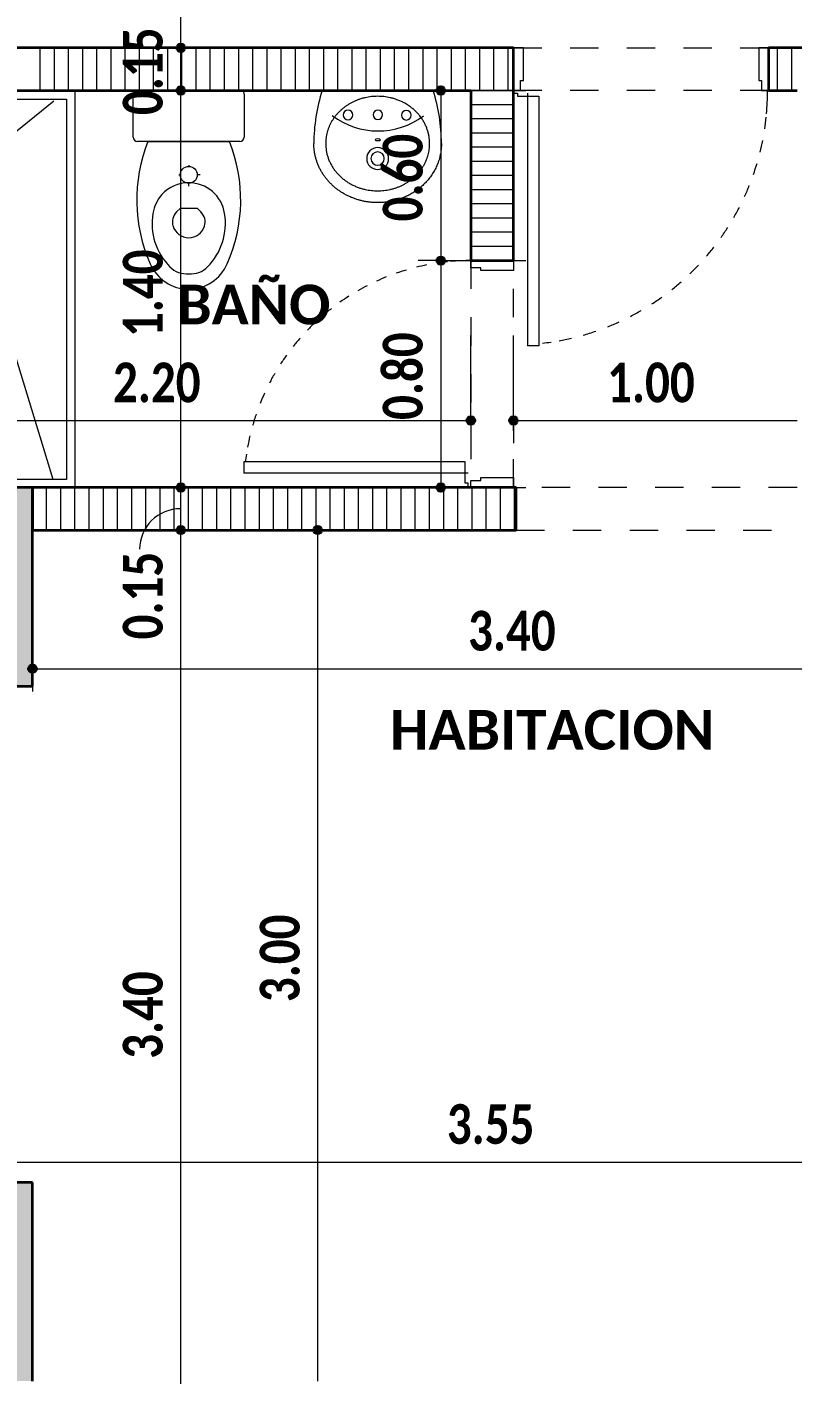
# Model space of a CAD drawing. Header units: metres. Extents: x -144 to 1000, y -717 to 29.
# Drawn here: x 877.555 to 880.253, y -560.401 to -555.651 of the extents above; entities that cross this region are included whole.
import ezdxf

# ---------------------------------------------------------------- set-up
doc = ezdxf.new("R2010")
doc.units = ezdxf.units.M
doc.linetypes.add('Basculante', pattern=[0.11625, 0.075, -0.04125])
doc.linetypes.add('Trazo', pattern=[0.45, 0.225, -0.225])
doc.layers.get('0').update_dxf_attribs({"color": 1})
for name, color, linetype, lineweight in [('A-ANNO-DIMS', 1, 'Continuous', 9), ('A-DETL-GENF', 1, 'Continuous', 9), ('A-DETL-MEDM', 1, 'Continuous', 30), ('A-DOOR', 1, 'Continuous', 9), ('A-DOOR-FRAM', 1, 'Continuous', 9), ('A-DOOR-HDLN', 1, 'Trazo', 20), ('A-WALL', 4, 'Continuous', 9), ('G-ANNO-TEXT', 2, 'Continuous', 9), ('P-SANR-FIXT', 1, 'Continuous', 9), ('S-COLS', 7, 'Continuous', 9)]:
    doc.layers.add(name, color=color, linetype=linetype, lineweight=lineweight)
doc.layers.add('A-WALL-PATT', color=7, linetype='Continuous', lineweight=35, true_color=0x9c9c9c)
doc.styles.add('Calibri_B', font='calibrib.ttf', dxfattribs={"height": 0.165})
doc.styles.add('Calibri_B_4', font='calibrib.ttf', dxfattribs={"height": 0.1125})

# ---------------------------------------------------------------- blocks, each defined once
blk = doc.blocks.new('J')
at = {"layer": 'A-ANNO-DIMS', "lineweight": 25}
h = blk.add_hatch(color=256, dxfattribs=at)
edge = h.paths.add_edge_path()
edge.add_arc((871.3924, -496.8744), 0.015, 0, 360)
h = blk.add_hatch(color=256, dxfattribs=at)
edge = h.paths.add_edge_path()
edge.add_arc((871.3924, -496.8744), 0.015, 0, 360)
h = blk.add_hatch(color=256, dxfattribs=at)
edge = h.paths.add_edge_path()
edge.add_arc((871.3924, -497.0244), 0.015, 0, 360)
h = blk.add_hatch(color=256, dxfattribs=at)
edge = h.paths.add_edge_path()
edge.add_arc((871.3924, -497.0244), 0.015, 0, 360)
h = blk.add_hatch(color=256, dxfattribs=at)
edge = h.paths.add_edge_path()
edge.add_arc((872.3091, -497.0244), 0.015, 0, 360)
h = blk.add_hatch(color=256, dxfattribs=at)
edge = h.paths.add_edge_path()
edge.add_arc((872.3091, -497.6244), 0.015, 0, 360)
h = blk.add_hatch(color=256, dxfattribs=at)
edge = h.paths.add_edge_path()
edge.add_arc((872.3091, -497.6244), 0.015, 0, 360)
h = blk.add_hatch(color=256, dxfattribs=at)
edge = h.paths.add_edge_path()
edge.add_arc((872.4155, -498.1881), 0.015, 0, 360)
h = blk.add_hatch(color=256, dxfattribs=at)
edge = h.paths.add_edge_path()
edge.add_arc((872.5655, -498.1881), 0.015, 0, 360)
h = blk.add_hatch(color=256, dxfattribs=at)
edge = h.paths.add_edge_path()
edge.add_arc((871.3924, -498.4244), 0.015, 0, 360)
h = blk.add_hatch(color=256, dxfattribs=at)
edge = h.paths.add_edge_path()
edge.add_arc((871.3924, -498.4244), 0.015, 0, 360)
h = blk.add_hatch(color=256, dxfattribs=at)
edge = h.paths.add_edge_path()
edge.add_arc((872.3091, -498.4244), 0.015, 0, 360)
h = blk.add_hatch(color=256, dxfattribs=at)
edge = h.paths.add_edge_path()
edge.add_arc((871.3924, -498.5744), 0.015, 0, 360)
h = blk.add_hatch(color=256, dxfattribs=at)
edge = h.paths.add_edge_path()
edge.add_arc((871.3924, -498.5744), 0.015, 0, 360)
h = blk.add_hatch(color=256, dxfattribs=at)
edge = h.paths.add_edge_path()
edge.add_arc((871.8753, -498.5744), 0.015, 0, 360)
h = blk.add_hatch(color=256, dxfattribs=at)
edge = h.paths.add_edge_path()
edge.add_arc((870.8698, -499.0635), 0.015, 0, 360)
at = {"layer": 'S-COLS', "true_color": 0x5c5c5c}
h = blk.add_hatch(color=251, dxfattribs=at)
h.paths.add_polyline_path([(870.37, -509.2755), (870.87, -509.2755), (870.87, -508.3755), (870.37, -508.3755), (870.37, -509.0244)])
h.paths.add_polyline_path([(888.6298, -509.2755), (888.6698, -509.2755), (888.6698, -508.3755), (888.1698, -508.3755), (888.1698, -509.2755), (888.5948, -509.2755)])
h.paths.add_polyline_path([(878.57, -509.2754), (878.57, -508.3754), (878.07, -508.3754), (878.07, -509.2754)])
h.paths.add_polyline_path([(884.87, -501.5754), (884.8701, -501.5754), (884.8698, -498.4254), (884.3701, -498.4255), (884.3701, -501.5754), (884.72, -501.5754)])
h.paths.add_polyline_path([(876.2698, -501.5754), (876.27, -501.5752), (876.2696, -501.0755), (874.5698, -501.0755), (874.5698, -498.9255), (876.2701, -498.9255), (876.2696, -498.4255), (874.2698, -498.4256), (874.2699, -501.5754), (876.2696, -501.5754)])
h.paths.add_polyline_path([(878.57, -501.5754), (878.57, -500.6754), (878.07, -500.6754), (878.07, -501.5754)])
h.paths.add_polyline_path([(870.3699, -501.5754), (870.8699, -501.5754), (870.8699, -500.8755), (870.3699, -500.8755), (870.3699, -501.5004)])
h.paths.add_polyline_path([(888.6701, -501.5754), (888.6701, -500.8755), (888.2701, -500.8755), (888.2701, -501.5754)])
h.paths.add_polyline_path([(878.5701, -499.3255), (878.5701, -498.4255), (878.0701, -498.4255), (878.0701, -499.3255)])
h.paths.add_polyline_path([(870.8698, -499.1255), (870.8698, -498.4244), (870.3698, -498.4255), (870.3698, -499.1255), (870.7279, -499.1255)])
h.paths.add_polyline_path([(888.5707, -499.1255), (888.6701, -499.1255), (888.6701, -498.4244), (888.2701, -498.4255), (888.2701, -499.1255), (888.5457, -499.1255)])
h.paths.add_polyline_path([(888.605, -490.4255), (888.67, -490.4255), (888.67, -489.5255), (888.17, -489.5255), (888.17, -490.4255), (888.5364, -490.4255)])
h.paths.add_polyline_path([(878.42, -490.4255), (878.57, -490.4255), (878.57, -489.5255), (878.07, -489.5255), (878.07, -490.4255), (878.27, -490.4255)])
h.paths.add_polyline_path([(870.57, -489.8255), (871.47, -489.8255), (871.47, -489.3255), (870.57, -489.3255), (870.57, -489.7155)])
at = {"layer": 'A-ANNO-DIMS'}
for p, q in [((871.3924, -496.8744), (871.3924, -494.1257)), ((871.3924, -496.8744), (871.0924, -496.8744)), ((871.3924, -496.8744), (871.0924, -496.8744)), ((871.3924, -497.0244), (871.3924, -496.8744)), ((871.3924, -496.8744), (871.4724, -496.8744)), ((871.3924, -496.8744), (871.4724, -496.8744)), ((871.3924, -497.0244), (871.0924, -497.0244)), ((871.3924, -497.0244), (871.0924, -497.0244)), ((871.3924, -498.4244), (871.3924, -497.0244)), ((871.3924, -497.0244), (871.4724, -497.0244)), ((871.3924, -497.0244), (871.4724, -497.0244)), ((872.3091, -497.0244), (872.2291, -497.0244)), ((872.3091, -497.0244), (872.3091, -497.6244)), ((872.3091, -497.0244), (872.6091, -497.0244)), ((872.3091, -497.6244), (872.2291, -497.6244)), ((872.3091, -497.6244), (872.2291, -497.6244)), ((872.3091, -497.6244), (872.6091, -497.6244)), ((872.3091, -497.6244), (872.3091, -498.4244)), ((872.3091, -497.6244), (872.6091, -497.6244)), ((872.4155, -498.1881), (872.4155, -497.8881)), ((872.5655, -498.1881), (872.5655, -497.8881)), ((870.2205, -498.1881), (872.4155, -498.1881)), ((872.4155, -498.1881), (872.4155, -498.2681)), ((872.5655, -498.1881), (873.5655, -498.1881)), ((872.5655, -498.1881), (872.5655, -498.2681)), ((871.3924, -498.4244), (871.0924, -498.4244)), ((871.3924, -498.4244), (871.0924, -498.4244)), ((871.3924, -498.5744), (871.3924, -498.4244)), ((871.3924, -498.4244), (871.4724, -498.4244)), ((871.3924, -498.4244), (871.4724, -498.4244)), ((872.3091, -498.4244), (872.2291, -498.4244)), ((872.3091, -498.4244), (872.6091, -498.4244)), ((871.3924, -498.5744), (871.0924, -498.5744)), ((871.3924, -498.5744), (871.0924, -498.5744)), ((871.3924, -501.9754), (871.3924, -498.5744)), ((871.3924, -498.5744), (871.4724, -498.5744)), ((871.3924, -498.5744), (871.4724, -498.5744)), ((871.8753, -498.5744), (871.5753, -498.5744)), ((871.8753, -501.5754), (871.8753, -498.5744)), ((871.8753, -498.5744), (871.9553, -498.5744)), ((870.8698, -499.0635), (870.8698, -498.7635)), ((870.8698, -499.0635), (874.2698, -499.0635)), ((870.8698, -499.0635), (870.8698, -499.1435)), ((870.7198, -500.8029), (874.2698, -500.8029))]:
    blk.add_line(p, q, dxfattribs=at)
at = {"layer": 'A-ANNO-DIMS', "lineweight": 25}
for centre in [(871.3924, -496.8744), (871.3924, -496.8744), (871.3924, -497.0244), (871.3924, -497.0244), (872.3091, -497.0244), (872.3091, -497.6244), (872.3091, -497.6244), (872.4155, -498.1881), (872.5655, -498.1881), (871.3924, -498.4244), (871.3924, -498.4244), (872.3091, -498.4244), (871.3924, -498.5744), (871.3924, -498.5744), (871.8753, -498.5744), (870.8698, -499.0635)]:
    blk.add_circle(centre, 0.015, dxfattribs=at)
at = {"layer": 'A-ANNO-DIMS'}
blk.add_ellipse((871.3924, -498.6416), major_axis=(0.1451, 0), ratio=0.97979, start_param=1.570796, end_param=3.141593, dxfattribs=at)
at = {"layer": 'A-DETL-GENF', "linetype": 'Basculante'}
for p, q in [((872.5655, -497.0244), (872.5655, -496.8744)), ((872.5655, -496.8744), (873.4655, -496.8744)), ((873.4655, -496.8744), (873.4655, -497.0244)), ((873.4655, -497.0244), (872.5655, -497.0244)), ((872.5655, -497.6244), (872.4155, -497.6244)), ((872.4155, -497.6244), (872.4155, -498.4244)), ((872.5655, -498.4244), (872.5655, -497.6244)), ((872.4155, -498.4244), (872.5655, -498.4244)), ((873.5655, -498.4244), (872.5755, -498.4244)), ((872.5755, -498.5744), (873.5655, -498.5744))]:
    blk.add_line(p, q, dxfattribs=at)
at = {"layer": 'A-DETL-MEDM'}
blk.add_line((872.5755, -498.4244), (872.5755, -498.5744), dxfattribs=at)
at = {"layer": 'A-DOOR'}
for p, q in [((872.5655, -497.0244), (872.5655, -496.8744)), ((872.4155, -498.4244), (872.5655, -498.4244))]:
    blk.add_line(p, q, dxfattribs=at)
at = {"layer": 'A-DOOR', "lineweight": 15}
for p, q in [((872.5655, -497.0344), (872.5805, -497.0344)), ((872.5805, -497.0344), (872.5805, -497.0444)), ((872.6155, -497.0344), (872.6155, -497.9244)), ((872.5805, -497.0444), (872.6555, -497.0444)), ((872.6555, -497.0444), (872.6555, -497.9244)), ((872.6555, -497.9244), (872.6155, -497.9244)), ((871.6155, -498.3344), (871.6155, -498.3744)), ((872.3955, -498.3344), (871.6155, -498.3344)), ((872.3955, -498.4094), (872.3955, -498.3344)), ((872.4055, -498.3744), (871.6155, -498.3744)), ((872.4055, -498.4094), (872.3955, -498.4094)), ((872.4055, -498.4244), (872.4055, -498.4094))]:
    blk.add_line(p, q, dxfattribs=at)
at = {"layer": 'A-DOOR'}
for centre, radius, start, end in [((872.567, -497.0265), 0.8947, 354.8602, 0), ((872.567, -497.0265), 0.8947, 351.4009, 354.0571), ((872.567, -497.0265), 0.8947, 346.0919, 348.7462), ((872.567, -497.0265), 0.8947, 340.7809, 343.4371), ((872.567, -497.0265), 0.8947, 335.4605, 338.1223), ((872.567, -497.0265), 0.8947, 330.1233, 332.7944), ((872.567, -497.0265), 0.8947, 324.7622, 327.4462), ((872.567, -497.0265), 0.8947, 319.3702, 322.0705), ((872.4155, -498.4244), 0.8, 106.5629, 109.2191), ((872.4155, -498.4244), 0.8, 101.2538, 103.9081), ((872.4155, -498.4244), 0.8, 95.9429, 98.5991), ((872.4155, -498.4244), 0.8, 90, 95.1398), ((872.567, -497.0265), 0.8947, 313.9406, 316.6605), ((872.4155, -498.4244), 0.8, 111.8777, 114.5395), ((872.567, -497.0265), 0.8947, 308.4672, 311.2097), ((872.4155, -498.4244), 0.8, 122.5538, 125.2378), ((872.4155, -498.4244), 0.8, 117.2056, 119.8767), ((872.567, -497.0265), 0.8947, 302.9441, 305.7122), ((872.4155, -498.4244), 0.8, 127.9295, 130.6298), ((872.567, -497.0265), 0.8947, 297.366, 300.1622), ((872.4155, -498.4244), 0.8, 133.3395, 136.0594), ((872.567, -497.0265), 0.8947, 291.7283, 294.5549), ((872.567, -497.0265), 0.8947, 285.8316, 288.8857), ((872.4155, -498.4244), 0.8, 138.7903, 141.5328), ((872.567, -497.0265), 0.8947, 276.4594, 278.45), ((872.567, -497.0265), 0.8947, 280.2582, 283.1511), ((872.567, -497.0265), 0.8947, 280.2582, 283.1511), ((872.4155, -498.4244), 0.8, 144.2878, 147.0559), ((872.4155, -498.4244), 0.8, 149.8378, 152.634), ((872.4155, -498.4244), 0.8, 155.4451, 158.2717), ((872.4155, -498.4244), 0.8, 161.1143, 164.1684), ((872.4155, -498.4244), 0.8, 166.8489, 169.7418), ((872.4155, -498.4244), 0.8, 166.8489, 169.7418), ((872.4155, -498.4244), 0.8, 171.55, 173.5406)]:
    blk.add_arc(centre, radius, start, end, dxfattribs=at)
at = {"layer": 'A-DOOR-FRAM'}
for p, q in [((872.6005, -496.8744), (872.5655, -496.8744)), ((872.6005, -496.9894), (872.6005, -496.8744)), ((873.4655, -496.8744), (873.4305, -496.8744)), ((873.4305, -496.8744), (873.4305, -496.9894)), ((872.5905, -497.0244), (872.5905, -496.9894)), ((872.5905, -496.9894), (872.6005, -496.9894)), ((873.4305, -496.9894), (873.4405, -496.9894)), ((873.4405, -496.9894), (873.4405, -497.0244)), ((872.5655, -497.0244), (872.5905, -497.0244)), ((873.4405, -497.0244), (873.4655, -497.0244)), ((872.4155, -497.6494), (872.4155, -497.6244)), ((872.4505, -497.6494), (872.4155, -497.6494)), ((872.4505, -497.6594), (872.4505, -497.6494)), ((872.5655, -497.6244), (872.5655, -497.6594)), ((872.5655, -497.6594), (872.4505, -497.6594)), ((872.4155, -498.3994), (872.4505, -498.3994)), ((872.4155, -498.4244), (872.4155, -498.3994)), ((872.4505, -498.3894), (872.5655, -498.3894)), ((872.4505, -498.3994), (872.4505, -498.3894)), ((872.5655, -498.3894), (872.5655, -498.4244))]:
    blk.add_line(p, q, dxfattribs=at)
at = {"layer": 'A-DOOR-HDLN'}
for p, q in [((873.4655, -496.8744), (873.4655, -497.0244)), ((872.5655, -497.6244), (872.4155, -497.6244))]:
    blk.add_line(p, q, dxfattribs=at)
at = {"layer": 'A-WALL', "lineweight": 35}
for p, q in [((872.5655, -496.8744), (870.0705, -496.8744)), ((872.5655, -497.6244), (872.5655, -496.8744)), ((876.3196, -496.8744), (873.4655, -496.8744)), ((873.4655, -496.8744), (873.4655, -497.0244)), ((870.2205, -497.0244), (872.4155, -497.0244)), ((872.4155, -497.0244), (872.4155, -497.6244)), ((873.4655, -497.0244), (873.5655, -497.0244)), ((872.4155, -497.6244), (872.5655, -497.6244)), ((872.5755, -498.4244), (870.8698, -498.4244)), ((870.8698, -498.4244), (870.8698, -498.5744)), ((870.8698, -498.5744), (872.5755, -498.5744))]:
    blk.add_line(p, q, dxfattribs=at)
at = {"layer": 'A-WALL-PATT', "color": 8, "lineweight": 5, "true_color": 0x727272}
for p, q in [((870.8956, -496.8744), (870.8956, -497.0244)), ((870.9456, -496.8744), (870.9456, -497.0244)), ((870.9956, -496.8744), (870.9956, -497.0244)), ((871.0456, -496.8744), (871.0456, -497.0244)), ((871.0956, -496.8744), (871.0956, -497.0244)), ((871.1456, -496.8744), (871.1456, -497.0244)), ((871.1956, -496.8744), (871.1956, -497.0244)), ((871.2456, -496.8744), (871.2456, -497.0244)), ((871.2956, -496.8744), (871.2956, -497.0244)), ((871.3456, -496.8744), (871.3456, -497.0244)), ((871.3956, -496.8744), (871.3956, -497.0244)), ((871.4456, -496.8744), (871.4456, -497.0244)), ((871.4956, -496.8744), (871.4956, -497.0244)), ((871.5456, -496.8744), (871.5456, -497.0244)), ((871.5956, -496.8744), (871.5956, -497.0244)), ((871.6456, -496.8744), (871.6456, -497.0244)), ((871.6956, -496.8744), (871.6956, -497.0244)), ((871.7456, -496.8744), (871.7456, -497.0244)), ((871.7956, -496.8744), (871.7956, -497.0244)), ((871.8456, -496.8744), (871.8456, -497.0244)), ((871.8956, -496.8744), (871.8956, -497.0244)), ((871.9456, -496.8744), (871.9456, -497.0244)), ((871.9956, -496.8744), (871.9956, -497.0244)), ((872.0456, -496.8744), (872.0456, -497.0244)), ((872.0956, -496.8744), (872.0956, -497.0244)), ((872.1456, -496.8744), (872.1456, -497.0244)), ((872.1956, -496.8744), (872.1956, -497.0244)), ((872.2456, -496.8744), (872.2456, -497.0244)), ((872.2956, -496.8744), (872.2956, -497.0244)), ((872.3456, -496.8744), (872.3456, -497.0244)), ((872.3956, -496.8744), (872.3956, -497.0244)), ((872.4456, -496.8744), (872.4456, -497.0244)), ((872.4956, -496.8744), (872.4956, -497.0244)), ((872.5456, -496.8744), (872.5456, -497.0244)), ((873.4956, -496.8744), (873.4956, -497.0244)), ((873.5456, -496.8744), (873.5456, -497.0244)), ((872.5655, -497.0246), (872.4155, -497.0246)), ((872.5655, -497.0746), (872.4155, -497.0746)), ((872.5655, -497.1246), (872.4155, -497.1246)), ((872.5655, -497.1746), (872.4155, -497.1746)), ((872.5655, -497.2246), (872.4155, -497.2246)), ((872.5655, -497.2746), (872.4155, -497.2746)), ((872.5655, -497.3246), (872.4155, -497.3246)), ((872.5655, -497.3746), (872.4155, -497.3746)), ((872.5655, -497.4246), (872.4155, -497.4246)), ((872.5655, -497.4746), (872.4155, -497.4746)), ((872.5655, -497.5246), (872.4155, -497.5246)), ((872.5655, -497.5746), (872.4155, -497.5746)), ((870.9196, -498.5744), (870.9196, -498.4255)), ((870.9696, -498.5744), (870.9696, -498.4254)), ((871.0196, -498.5744), (871.0196, -498.4254)), ((871.0696, -498.5744), (871.0696, -498.4254)), ((871.1196, -498.5744), (871.1196, -498.4253)), ((871.1696, -498.5744), (871.1696, -498.4253)), ((871.2196, -498.5744), (871.2196, -498.4253)), ((871.2696, -498.5744), (871.2696, -498.4252)), ((871.3196, -498.5744), (871.3196, -498.4252)), ((871.3696, -498.5744), (871.3696, -498.4252)), ((871.4196, -498.5744), (871.4196, -498.4252)), ((871.4696, -498.5744), (871.4696, -498.4251)), ((871.5196, -498.5744), (871.5196, -498.4251)), ((871.5696, -498.5744), (871.5696, -498.4251)), ((871.6196, -498.5744), (871.6196, -498.425)), ((871.6696, -498.5744), (871.6696, -498.425)), ((871.7196, -498.5744), (871.7196, -498.425)), ((871.7696, -498.5744), (871.7696, -498.4249)), ((871.8196, -498.5744), (871.8196, -498.4249)), ((871.8696, -498.5744), (871.8696, -498.4249)), ((871.9196, -498.5744), (871.9196, -498.4248)), ((871.9696, -498.5744), (871.9696, -498.4248)), ((872.0196, -498.5744), (872.0196, -498.4248)), ((872.0696, -498.5744), (872.0696, -498.4247)), ((872.1196, -498.5744), (872.1196, -498.4247)), ((872.1696, -498.5744), (872.1696, -498.4247)), ((872.2196, -498.5744), (872.2196, -498.4247)), ((872.2696, -498.5744), (872.2696, -498.4246)), ((872.3196, -498.5744), (872.3196, -498.4246)), ((872.3696, -498.5744), (872.3696, -498.4246)), ((872.4196, -498.5744), (872.4196, -498.4245)), ((872.4696, -498.5744), (872.4696, -498.4245)), ((872.5196, -498.5744), (872.5196, -498.4245)), ((872.5696, -498.5744), (872.5696, -498.4244))]:
    blk.add_line(p, q, dxfattribs=at)
at = {"layer": 'P-SANR-FIXT'}
for p, q in [((871.02, -497.0257), (870.2205, -497.0257)), ((871.02, -498.4244), (871.02, -497.0257)), ((871.2252, -497.1896), (871.2252, -497.0373)), ((871.6161, -497.0373), (871.6161, -497.1896)), ((870.25, -497.0557), (870.99, -497.0557)), ((870.9444, -497.0621), (870.6551, -497.2964)), ((870.99, -497.0557), (870.99, -498.3957)), ((871.4207, -497.2046), (871.2402, -497.2046)), ((871.2767, -497.2046), (871.5647, -497.2046)), ((871.6011, -497.2046), (871.4207, -497.2046)), ((870.9425, -498.3957), (870.6031, -497.2855)), ((871.3857, -497.3223), (871.3907, -497.3223)), ((871.4207, -497.2873), (871.4207, -497.2923)), ((871.4607, -497.3223), (871.4507, -497.3223)), ((871.4207, -497.3623), (871.4207, -497.3523)), ((871.3899, -497.4405), (871.3776, -497.4529)), ((871.4515, -497.4405), (871.3899, -497.4405)), ((871.4638, -497.4529), (871.4515, -497.4405)), ((870.99, -498.3957), (870.25, -498.3957))]:
    blk.add_line(p, q, dxfattribs=at)
blk.add_circle((871.4207, -497.3223), 0.03, dxfattribs=at)
for centre, radius, start, end in [((871.2402, -497.0373), 0.015, 120.6943, 180), ((871.6011, -497.0373), 0.015, 0, 59.3057), ((872.476, -497.2119), 0.6142, 162.222, 179.9829), ((871.6976, -497.2119), 0.6142, 0.0171, 17.778), ((872.0884, -496.9007), 0.2666, 232.677, 306.9121), ((871.9825, -497.1107), 0.017, 0, 180), ((871.9825, -497.1107), 0.017, 180, 0), ((872.0876, -497.1103), 0.0168, 90, 270), ((872.0876, -497.1103), 0.0168, 270, 90), ((872.1881, -497.1117), 0.017, 0, 180), ((872.1881, -497.1117), 0.017, 180, 0), ((871.2402, -497.1896), 0.015, 180, 270), ((871.7957, -497.4105), 0.5584, 158.3591, 203.7969), ((871.0456, -497.4105), 0.5584, 336.2031, 21.6409), ((871.6011, -497.1896), 0.015, 270, 0), ((872.0868, -497.2646), 0.0386, 0, 180), ((872.0868, -497.2646), 0.0386, 180, 0), ((872.0868, -497.2646), 0.0235, 0, 180), ((872.0868, -497.2646), 0.0235, 180, 0), ((871.4207, -497.4782), 0.1282, 89.9985, 137.5547), ((871.4207, -497.4782), 0.1282, 9.0939, 90.0015), ((871.4207, -497.4782), 0.1282, 137.5547, 170.9061), ((871.5112, -497.4927), 0.2199, 170.9061, 224.3974), ((871.4129, -497.4882), 0.05, 135, 197.1829), ((871.4284, -497.4882), 0.05, 342.8135, 45), ((871.3302, -497.4927), 0.2199, 315.6026, 9.0939), ((871.4207, -497.4858), 0.0581, 197.1829, 342.8135), ((871.4221, -497.5753), 0.15, 203.7969, 269.4689), ((871.4124, -497.5894), 0.0816, 224.3974, 275.8355), ((871.4193, -497.5753), 0.15, 270.5311, 336.2031), ((871.429, -497.5894), 0.0816, 264.1645, 315.6026)]:
    blk.add_arc(centre, radius, start, end, dxfattribs=at)
for major_axis in [(-0.00908, 0), (0.00908, 0)]:
    blk.add_ellipse((872.0873, -497.1984), major_axis=major_axis, ratio=0.332108, start_param=3.141593, end_param=6.283185, dxfattribs=at)
for points, knots in [([(872.2701, -497.2117), (872.2701, -497.2032), (872.269, -497.1906), (872.2656, -497.1743), (872.262, -497.1622), (872.2574, -497.1502), (872.2518, -497.1387), (872.2453, -497.1277), (872.2378, -497.117), (872.2295, -497.1068), (872.2205, -497.0974), (872.2106, -497.0886), (872.1999, -497.0804), (872.1888, -497.0731), (872.177, -497.0665), (872.1646, -497.0607), (872.1527, -497.0561), (872.1414, -497.0525), (872.1307, -497.0498), (872.1198, -497.0477), (872.1089, -497.0462), (872.0979, -497.0453), (872.0868, -497.045), (872.0757, -497.0453), (872.0647, -497.0462), (872.0538, -497.0477), (872.0429, -497.0498), (872.0322, -497.0525), (872.0218, -497.0558), (872.0116, -497.0597), (872.0016, -497.0641), (871.9919, -497.0691), (871.9826, -497.0745), (871.9737, -497.0804), (871.9652, -497.0869), (871.9571, -497.0939), (871.9495, -497.1012), (871.9424, -497.1089), (871.9358, -497.117), (871.9298, -497.1255), (871.9244, -497.1342), (871.9196, -497.1433), (871.9153, -497.1526), (871.9117, -497.1622), (871.9087, -497.1718), (871.9064, -497.1816), (871.9042, -497.1948), (871.9035, -497.2049), (871.9035, -497.2117)], [-1, -1, -1, -1, -0.951923, -0.927885, -0.903846, -0.879808, -0.855769, -0.831731, -0.807692, -0.783654, -0.759615, -0.735577, -0.711538, -0.6875, -0.663462, -0.639423, -0.615385, -0.596154, -0.576923, -0.557692, -0.538462, -0.519231, -0.5, -0.480769, -0.461538, -0.442308, -0.423077, -0.403846, -0.384615, -0.365385, -0.346154, -0.326923, -0.307692, -0.288462, -0.269231, -0.25, -0.230769, -0.211538, -0.192308, -0.173077, -0.153846, -0.134615, -0.115385, -0.096154, -0.076923, -0.057692, -0.038462, 0, 0, 0, 0]), ([(872.3118, -497.2117), (872.3118, -497.2178), (872.3112, -497.2298), (872.3087, -497.2475), (872.3047, -497.2647), (872.299, -497.2818), (872.2917, -497.2984), (872.2831, -497.3141), (872.273, -497.3292), (872.2617, -497.3433), (872.2491, -497.3564), (872.2353, -497.3686), (872.2208, -497.3795), (872.2051, -497.3892), (872.1887, -497.3978), (872.1718, -497.4049), (872.1571, -497.4098), (872.1451, -497.413), (872.1351, -497.4153), (872.1239, -497.4173), (872.1116, -497.4189), (872.0992, -497.4199), (872.0868, -497.4202), (872.0744, -497.4199), (872.062, -497.4189), (872.0497, -497.4173), (872.0375, -497.4151), (872.0255, -497.4123), (872.0136, -497.4089), (872.0019, -497.4048), (871.9905, -497.4002), (871.9794, -497.395), (871.9685, -497.3891), (871.958, -497.3827), (871.948, -497.3759), (871.9383, -497.3685), (871.9291, -497.3605), (871.9203, -497.352), (871.9121, -497.3432), (871.9044, -497.3339), (871.8972, -497.3242), (871.8906, -497.314), (871.8847, -497.3036), (871.8794, -497.2929), (871.8748, -497.2818), (871.8708, -497.2704), (871.8675, -497.259), (871.865, -497.2474), (871.8626, -497.2318), (871.8618, -497.2198), (871.8618, -497.2117)], [-1, -1, -1, -1, -0.973214, -0.946429, -0.919643, -0.892857, -0.866071, -0.839286, -0.8125, -0.785714, -0.758929, -0.732143, -0.705357, -0.678571, -0.651786, -0.625, -0.598214, -0.584821, -0.571429, -0.553571, -0.535714, -0.517857, -0.5, -0.482143, -0.464286, -0.446429, -0.428571, -0.410714, -0.392857, -0.375, -0.357143, -0.339286, -0.321429, -0.303571, -0.285714, -0.267857, -0.25, -0.232143, -0.214286, -0.196429, -0.178571, -0.160714, -0.142857, -0.125, -0.107143, -0.089286, -0.071429, -0.053571, -0.035714, 0, 0, 0, 0]), ([(871.9035, -497.2117), (871.9035, -497.2203), (871.9046, -497.2329), (871.908, -497.2492), (871.9116, -497.2613), (871.9162, -497.2733), (871.9218, -497.2848), (871.9283, -497.2958), (871.9358, -497.3065), (871.9441, -497.3167), (871.9531, -497.326), (871.963, -497.3349), (871.9737, -497.3431), (871.9848, -497.3504), (871.9966, -497.357), (872.009, -497.3628), (872.0209, -497.3674), (872.0322, -497.3709), (872.0429, -497.3737), (872.0538, -497.3758), (872.0647, -497.3773), (872.0757, -497.3782), (872.0868, -497.3785), (872.0979, -497.3782), (872.1089, -497.3773), (872.1198, -497.3758), (872.1307, -497.3737), (872.1414, -497.3709), (872.1519, -497.3677), (872.162, -497.3638), (872.172, -497.3594), (872.1818, -497.3544), (872.191, -497.349), (872.1999, -497.343), (872.2084, -497.3366), (872.2166, -497.3296), (872.2241, -497.3223), (872.2312, -497.3146), (872.2378, -497.3065), (872.2438, -497.298), (872.2492, -497.2892), (872.2541, -497.2802), (872.2583, -497.2709), (872.262, -497.2613), (872.2649, -497.2516), (872.2672, -497.2419), (872.2694, -497.2287), (872.2701, -497.2186), (872.2701, -497.2117)], [-1, -1, -1, -1, -0.951923, -0.927885, -0.903846, -0.879808, -0.855769, -0.831731, -0.807692, -0.783654, -0.759615, -0.735577, -0.711538, -0.6875, -0.663462, -0.639423, -0.615385, -0.596154, -0.576923, -0.557692, -0.538462, -0.519231, -0.5, -0.480769, -0.461538, -0.442308, -0.423077, -0.403846, -0.384615, -0.365385, -0.346154, -0.326923, -0.307692, -0.288462, -0.269231, -0.25, -0.230769, -0.211538, -0.192308, -0.173077, -0.153846, -0.134615, -0.115385, -0.096154, -0.076923, -0.057692, -0.038462, 0, 0, 0, 0])]:
    blk.add_open_spline(points, degree=3, knots=knots, dxfattribs=at)
at = {"layer": 'S-COLS', "lineweight": 35}
for p, q in [((870.8698, -498.4244), (870.3698, -498.4244)), ((870.8698, -499.1255), (870.8698, -498.4244)), ((870.3698, -499.1255), (870.8698, -499.1255)), ((870.8699, -500.8755), (870.3699, -500.8755)), ((870.8699, -501.5754), (870.8699, -500.8755))]:
    blk.add_line(p, q, dxfattribs=at)
at = {"layer": 'A-ANNO-DIMS', "style": 'Calibri_B_4', "width": 0.8}
for s, p in [('0.15', (871.3284, -497.1111)), ('0.60', (872.245, -497.4861)), ('1.40', (871.3284, -497.8939)), ('0.80', (872.245, -498.1861)), ('0.15', (871.3284, -498.96)), ('3.00', (871.8113, -500.239)), ('3.40', (871.3284, -500.439))]:
    blk.add_text(s, height=0.14, rotation=90, dxfattribs=at).set_placement(p)
for s, p in [('2.20', (871.1537, -498.124)), ('1.00', (872.8961, -498.124)), ('3.40', (872.4057, -498.9994)), ('3.55', (872.3307, -500.7389))]:
    blk.add_text(s, height=0.14, dxfattribs=at).set_placement(p)
at = {"layer": 'G-ANNO-TEXT', "style": 'Calibri_B'}
for s, p in [('BAÑO', (871.3803, -497.8493)), ('HABITACION', (872.13, -499.3488))]:
    blk.add_text(s, height=0.14, dxfattribs=at).set_placement(p)

msp = doc.modelspace()

# ---------------------------------------------------------------- block references
at = {"color": 3}
msp.add_blockref('J', (6.7051, -58.8503), dxfattribs=at)

doc.saveas('drawing.dxf')
